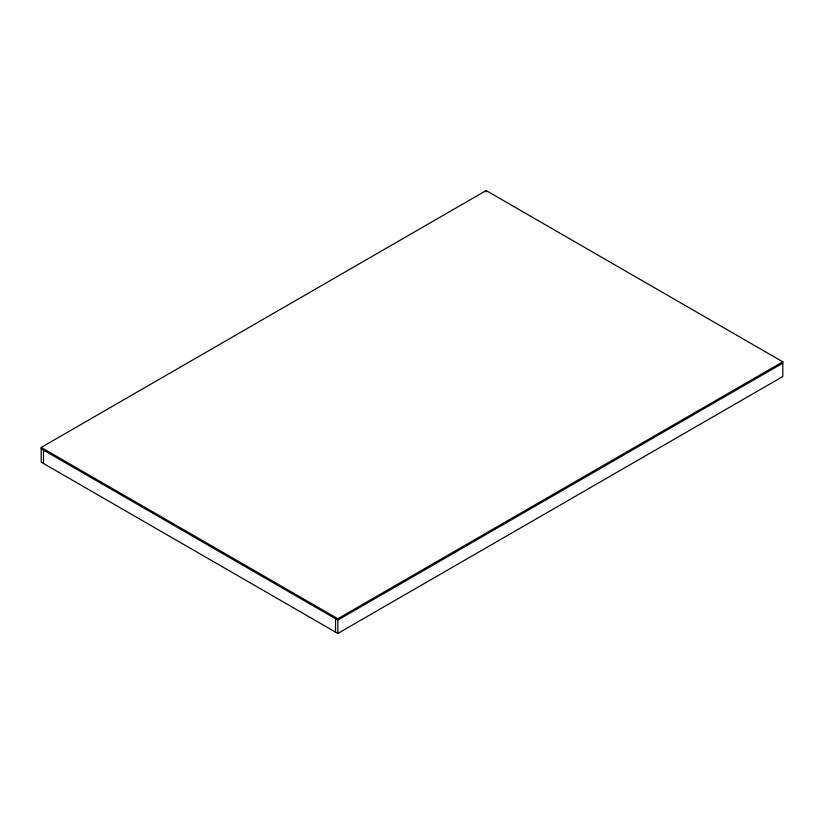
<?xml version="1.0" encoding="UTF-8"?>
<svg xmlns="http://www.w3.org/2000/svg" width="824" height="824" viewBox="0 0 824 824"><rect width="100%" height="100%" fill="white"/><g stroke="black" fill="none" stroke-linecap="round" stroke-linejoin="round"><path stroke-width="1.24" d="M41.2 447.453L486.16 190.56L782.8 361.829L782.8 376.547L337.84 633.44L41.2 462.171L41.2 447.453L337.84 618.721L782.8 361.829M782.8 363.168L337.84 620.06L41.2 448.792M486.16 190.56L486.16 191.899M337.84 618.721L337.84 633.44M335.523 618.721L335.523 632.101M43.517 450.131L43.517 463.51"/></g></svg>
